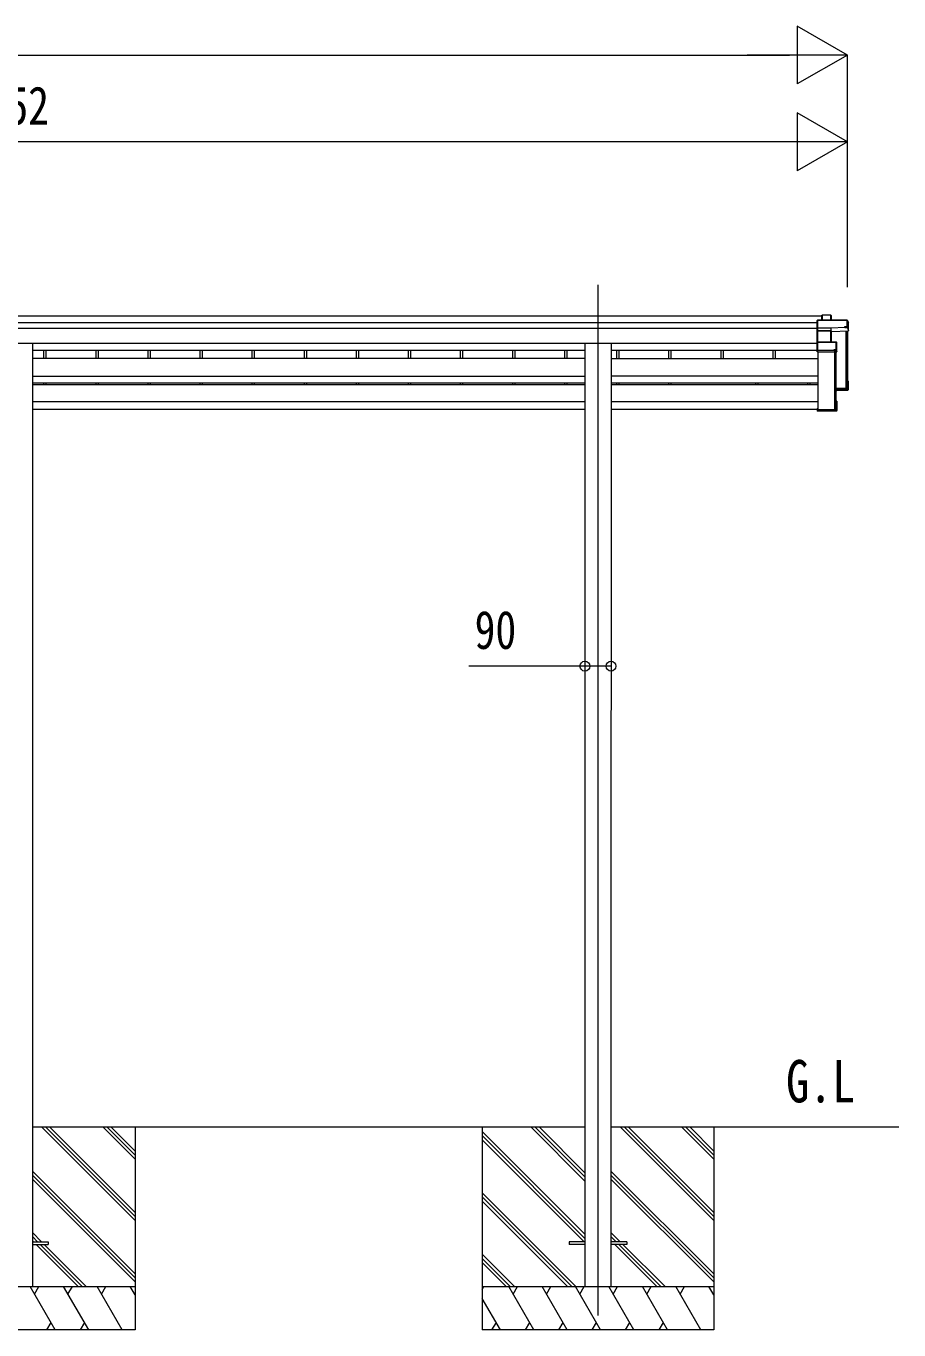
# Model space of a CAD drawing. Units: millimetres, scale not verified. Extents: x -16820 to 16820, y -11880 to 11880.
# Drawn here: x 4329 to 7345, y -9000 to -4495 of the extents above; entities that cross this region are included whole.
import ezdxf
from ezdxf.enums import TextEntityAlignment as Align

# ---------------------------------------------------------------- set-up
doc = ezdxf.new("R2010")
doc.units = ezdxf.units.MM
doc.header["$LTSCALE"] = 40
for name, color, linetype, lineweight in [('0-3_YKK_12', 40, 'Continuous', 18), ('0-4_YKK_13', 120, 'Continuous', 18), ('0-5_YKK_A1', 120, 'Continuous', 18), ('0-6_YKK_D', 200, 'Continuous', 18)]:
    doc.layers.add(name, color=color, linetype=linetype, lineweight=lineweight)
doc.styles.add('ＭＳ ゴシック', font='')
doc.styles.get('ＭＳ ゴシック').set_extended_font_data('MS Gothic')

msp = doc.modelspace()

# ---------------------------------------------------------------- linework, layer by layer
at = {"layer": '0-3_YKK_12'}
for p, q in [((6305.1, -5388.88), (6305.1, -5887.84)), ((6305.1, -5887.84), (6305.1, -8949.62))]:
    msp.add_line(p, q, dxfattribs=at)
at = {"layer": '0-4_YKK_13'}
for p, q in [((7079.2, -5494.07), (7080.06, -5493.13)), ((7079.2, -5510.83), (7079.2, -5494.07)), ((7080.06, -5510.83), (7080.06, -5493.13)), ((7080.2, -5493.02), (7109.76, -5493.02)), ((7109.76, -5493.47), (7109.76, -5493.02)), ((7110.2, -5493.27), (7111.95, -5496.26)), ((7110.26, -5493.52), (7110.26, -5510.83)), ((7112.01, -5496.51), (7110.26, -5493.52)), ((7064.06, -5510.94), (7063.2, -5511.88)), ((7063.2, -5537.3), (7063.2, -5511.88)), ((7064.07, -5538.01), (7063.2, -5537.3)), ((7063.2, -5546.8), (7063.2, -5537.3)), ((7064.2, -5511.28), (7064.2, -5537.66)), ((7166.23, -5511.28), (7064.2, -5511.28)), ((7064.2, -5537.66), (7110.69, -5537.66)), ((7064.2, -5538.2), (7064.2, -5547.56)), ((7110.7, -5538.2), (7064.2, -5538.2)), ((7064.36, -5510.83), (7166.23, -5510.83)), ((7110.69, -5537.66), (7158.7, -5535.57)), ((7158.7, -5536.12), (7110.7, -5538.2)), ((7110.7, -5538.2), (7110.7, -5538.2)), ((7110.7, -5547.58), (7110.7, -5538.2)), ((7112.01, -5510.83), (7112.01, -5496.51)), ((7158.7, -5535.57), (7158.7, -5536.12)), ((7166.23, -5511.28), (7166.23, -5510.83)), ((7166.23, -5533.15), (7166.23, -5511.28)), ((7166.67, -5511.07), (7171.08, -5518.62)), ((7166.73, -5533.2), (7167.19, -5533.99)), ((7167.19, -5536.99), (7167.19, -5533.99)), ((7167.19, -5536.99), (7171.14, -5547.5)), ((7171.14, -5547.5), (7171.14, -5518.86)), ((7064.34, -5547.75), (7063.2, -5546.8)), ((7063.2, -5587.6), (7063.2, -5546.8)), ((7064.2, -5547.56), (7110.23, -5547.56)), ((7064.2, -5548.1), (7064.2, -5586.58)), ((7110.23, -5547.56), (7110.23, -5548.1)), ((7110.73, -5548.19), (7110.73, -5586.58)), ((7111.6, -5550.49), (7110.73, -5548.19)), ((7111.21, -5547.69), (7112.1, -5550.06)), ((7111.63, -5586.58), (7111.63, -5550.37)), ((7112.1, -5550.06), (7171.14, -5547.5)), ((7064.07, -5586.71), (7063.2, -5587.6)), ((7063.2, -5614.57), (7063.2, -5587.6)), ((7064.07, -5615.29), (7063.2, -5614.57)), ((7063.2, -5619.95), (7063.2, -5614.57)), ((7063.21, -5619.95), (7063.2, -5619.95)), ((7064.2, -5620.79), (7063.21, -5619.95)), ((7064.2, -5586.58), (7128.66, -5586.58)), ((7064.2, -5587.03), (7064.2, -5614.94)), ((7064.2, -5614.94), (7121.13, -5614.94)), ((7064.2, -5615.48), (7064.2, -5620.79)), ((7121.13, -5615.48), (7064.2, -5615.48)), ((7064.2, -5620.79), (7130.63, -5620.79)), ((7121.13, -5612.42), (7128.66, -5612.42)), ((7121.13, -5614.94), (7121.13, -5612.42)), ((7121.13, -5614.94), (7121.13, -5615.48)), ((7121.13, -5616.73), (7121.13, -5615.48)), ((7129.12, -5616.73), (7121.13, -5616.73)), ((7128.66, -5586.58), (7128.66, -5587.03)), ((7128.95, -5586.68), (7130.92, -5588.08)), ((7130.63, -5620.79), (7129.12, -5616.73)), ((7129.16, -5612.47), (7129.62, -5613.26)), ((7129.62, -5616.23), (7129.62, -5613.26)), ((7129.62, -5616.23), (7131.13, -5620.29)), ((7131.13, -5620.29), (7131.13, -5588.48)), ((7127.21, -5749.98), (7168.7, -5748.17)), ((7170.2, -5749.61), (7127.21, -5751.48)), ((7158.7, -5754.29), (7127.21, -5755.66)), ((7158.7, -5754.29), (7131.13, -5755.49)), ((7167.19, -5753.59), (7158.7, -5753.96)), ((7158.7, -5753.96), (7158.7, -5754.29)), ((7164.36, -5744.89), (7164.36, -5748.36)), ((7167.19, -5753.59), (7171.14, -5750.6)), ((7167.2, -5721.49), (7170.68, -5721.49)), ((7167.2, -5721.6), (7171, -5721.6)), ((7167.2, -5722.36), (7170.2, -5722.36)), ((7167.2, -5726.41), (7168.7, -5723.86)), ((7167.2, -5723.86), (7168.7, -5723.86)), ((7168.7, -5748.17), (7168.7, -5723.86)), ((7170.2, -5722.36), (7171.03, -5721.63)), ((7170.2, -5722.36), (7170.2, -5749.61)), ((7171.14, -5750.6), (7171.14, -5721.97)), ((7130.63, -5791.09), (7127.2, -5791.09)), ((7127.2, -5791.93), (7130.18, -5791.93)), ((7128.68, -5793.43), (7127.2, -5793.43)), ((7128.68, -5821.36), (7128.68, -5793.43)), ((7131.13, -5823.4), (7131.13, -5791.59)), ((7063.2, -5816.54), (7065.2, -5816.54)), ((7063.2, -5816.54), (7063.2, -5816.99)), ((7063.2, -5816.99), (7063.2, -5822.86)), ((7063.2, -5816.99), (7065.2, -5816.99)), ((7064.07, -5825.18), (7063.2, -5824.28)), ((7130.18, -5822.86), (7063.21, -5822.86)), ((7064.2, -5823.9), (7063.21, -5822.86)), ((7064.2, -5823.9), (7130.63, -5823.9)), ((7064.2, -5825.3), (7064.2, -5823.9)), ((7121.13, -5825.3), (7064.2, -5825.3)), ((7121.13, -5825.3), (7064.2, -5825.3)), ((7065.2, -5816.99), (7065.2, -5816.54)), ((7065.2, -5816.99), (7065.2, -5821.36)), ((7065.2, -5821.36), (7128.68, -5821.36)), ((7121.13, -5824.97), (7121.13, -5825.3)), ((7129.12, -5824.97), (7121.13, -5824.97)), ((7121.13, -5825.3), (7121.13, -5825.3)), ((7126.79, -5820.63), (7126.79, -5821.36)), ((7130.63, -5823.9), (7129.12, -5824.97)), ((7130.92, -5823.8), (7129.42, -5824.88)), ((7130.99, -5823.74), (7130.18, -5822.86)), ((4350.3, -8695.12), (4404.9, -8695.12)), ((4350.3, -8704.12), (4404.9, -8704.12)), ((4404.9, -8695.12), (4404.9, -8704.12)), ((6205.1, -8695.12), (6205.1, -8704.12)), ((6260.1, -8695.12), (6205.1, -8695.12)), ((6260.1, -8704.12), (6205.1, -8704.12)), ((6405.1, -8695.12), (6350.1, -8695.12)), ((6405.1, -8704.12), (6350.1, -8704.12)), ((6405.1, -8695.12), (6405.1, -8704.12))]:
    msp.add_line(p, q, dxfattribs=at)
for points in [[(7109.76, -5510.83), (7109.76, -5493.47), (7080.41, -5493.47), (7080.41, -5510.83)], [(7158.7, -5535.57), (7158.7, -5533.15), (7166.23, -5533.15)], [(7167.19, -5536.99), (7158.7, -5537.36), (7158.7, -5536.12)], [(7171.14, -5518.86), (7166.73, -5511.32), (7166.73, -5533.2)], [(7110.23, -5586.58), (7110.23, -5548.1), (7064.2, -5548.1)], [(7110.7, -5547.58), (7110.7, -5547.58), (7110.7, -5547.58)], [(7128.66, -5612.42), (7128.66, -5587.03), (7064.2, -5587.03)], [(7131.13, -5588.48), (7129.16, -5587.08), (7129.16, -5612.47)], [(7127.21, -5752.51), (7171.14, -5750.6), (7171.14, -5750.6), (7170.2, -5749.61)], [(7130.99, -5791.22), (7130.18, -5791.93), (7130.18, -5822.86)], [(7063.21, -5822.86), (7063.2, -5822.86), (7063.2, -5824.28)]]:
    msp.add_lwpolyline(points, dxfattribs=at)
for centre, radius, start, end in [((7109.76, -5493.52), 0.5, 30.33313, 90), ((7109.88, -5494.88), 1.41, 74.15609, 94.61217), ((7109.77, -5493.52), 0.494, 359.98098, 30.32316), ((7166.23, -5511.33), 0.5, 30.33313, 90), ((7166.35, -5512.68), 1.41, 74.15609, 94.61217), ((7166.35, -5534.56), 1.41, 74.15609, 94.61217), ((7166.24, -5511.32), 0.494, 359.98098, 30.32316), ((7111.1, -5548.07), 0.63, 129.50604, 184.71108), ((7111.24, -5548.19), 0.502, 92.80646, 179.3843), ((7128.66, -5587.08), 0.5, 54.45407, 90), ((7128.78, -5588.44), 1.41, 74.15609, 94.61217), ((7128.78, -5613.83), 1.41, 74.15609, 94.61217), ((7128.66, -5587.08), 0.498, 0.1799, 54.43322)]:
    msp.add_arc(centre, radius, start, end, dxfattribs=at)
for centre, major_axis, ratio, start_param, end_param in [((7079.7, -5493.52), (-0.499, -0.499), 0.052408, 3.0892328, 3.8746309), ((7080.41, -5493.52), (-0.499, 0.499), 0.052408, 4.7647489, 5.550147), ((7063.7, -5511.33), (0.372, 0.372), 0.900404, 5.550147, 6.3355452), ((7064.41, -5511.33), (-0.372, 0.372), 0.900404, 5.4454273, 6.2308254), ((7063.7, -5537.71), (0.372, 0.372), 0.900404, 4.7952921, 5.550147), ((7063.7, -5537.71), (-0.498, 0.498), 0.083094, 3.2244958, 3.9793507), ((7110.69, -5537.71), (-0.011, 0.5), 0.002284, 3.307366, 4.8170591), ((7111.54, -5496.56), (0.257, 0.444), 0.891995, 5.2871388, 6.0006), ((7064.7, -5548.05), (-0.498, 0.498), 0.083094, 0.0829031, 0.837758), ((7064.7, -5548.05), (0.372, 0.372), 0.900404, 1.6536995, 2.4085544), ((7110.23, -5547.72), (-1, 0), 0.165356, 4.2226982, 4.712389), ((7110.23, -5548.22), (-0.5, 0), 0.226184, 4.2102939, 4.712389), ((7110.23, -5548.24), (-0.5, -0.046), 0.224394, 3.1821146, 4.1897293), ((7110.21, -5547.74), (-1, -0.045), 0.165035, 4.1904357, 4.1933299), ((7110.21, -5547.74), (-1, -0.045), 0.165035, 3.1952984, 4.1904357), ((7112.1, -5550.49), (-0.495, -0.086), 0.832908, 4.5579552, 6.0814725), ((7063.7, -5587.08), (0.5, 0.5), 0.02182, 6.2613687, 7.0162236), ((7063.7, -5587.08), (0.372, 0.372), 0.900404, 5.550147, 6.3050019), ((7063.7, -5614.99), (0.372, 0.372), 0.900404, 4.7952921, 5.550147), ((7063.7, -5614.99), (-0.498, 0.498), 0.083094, 3.2244958, 3.9793507), ((7129.12, -5616.23), (-0.479, 0.147), 0.993384, 1.8707271, 3.4377965), ((7130.65, -5620.37), (-0.498, -0.074), 0.830741, 1.394861, 2.1783957), ((7130.65, -5588.51), (0.169, 0.473), 0.931403, 5.0793173, 5.862852), ((7130.65, -5620.37), (0.289, 0.44), 0.847113, 4.5883003, 5.371835), ((7170.63, -5721.99), (-0.474, -0.272), 0.885613, 3.4570579, 4.242456), ((7170.67, -5721.92), (-0.491, 0.117), 0.873782, 4.1213673, 4.1933043), ((7170.67, -5721.92), (-0.257, 0.444), 0.891995, 4.1376391, 4.8511003), ((7130.65, -5791.51), (-0.498, 0.074), 0.830741, 4.1047896, 4.8883243), ((7130.65, -5791.51), (-0.289, 0.44), 0.847113, 4.052943, 4.8364777), ((7063.7, -5824.8), (-0.5, 0.5), 0.02182, 2.4085544, 3.1634093), ((7129.12, -5824.47), (-0.479, 0.147), 0.993384, 1.8707271, 2.4924516), ((7130.65, -5823.38), (0.255, 0.46), 0.938446, 3.6212269, 4.4047616), ((7130.65, -5823.38), (-0.169, 0.473), 0.931403, 3.561926, 4.3454607)]:
    msp.add_ellipse(centre, major_axis=major_axis, ratio=ratio, start_param=start_param, end_param=end_param, dxfattribs=at)
at = {"layer": '0-5_YKK_A1'}
for p, q in [((7079.2, -5496.87), (1522.61, -5496.87)), ((7063.2, -5519.75), (1522.61, -5519.75)), ((7063.2, -5539.91), (1522.61, -5539.91)), ((7162.08, -5547.89), (7162.08, -5747.03)), ((7165.19, -5547.75), (7165.19, -5744.06)), ((7165.7, -5547.73), (7165.7, -5746.73)), ((7167.2, -5547.67), (7167.2, -5746.73)), ((7063.2, -5591.11), (1522.61, -5591.11)), ((4350.3, -5594.15), (4350.3, -8849.62)), ((6259.9, -5615.43), (4350.3, -5615.43)), ((4389.31, -5615.43), (4389.31, -5643.61)), ((4397.45, -5615.43), (4397.45, -5643.61)), ((4569.31, -5615.43), (4569.31, -5643.61)), ((4577.45, -5615.43), (4577.45, -5643.61)), ((4749.31, -5615.43), (4749.31, -5643.61)), ((4757.45, -5615.43), (4757.45, -5643.61)), ((4929.31, -5615.43), (4929.31, -5643.61)), ((4937.45, -5615.43), (4937.45, -5643.61)), ((5109.31, -5615.43), (5109.31, -5643.61)), ((5117.45, -5615.43), (5117.45, -5643.61)), ((5289.31, -5615.43), (5289.31, -5643.61)), ((5297.45, -5615.43), (5297.45, -5643.61)), ((5469.31, -5615.43), (5469.31, -5643.61)), ((5477.45, -5615.43), (5477.45, -5643.61)), ((5649.31, -5615.43), (5649.31, -5643.61)), ((5657.45, -5615.43), (5657.45, -5643.61)), ((5829.31, -5615.43), (5829.31, -5643.61)), ((5837.45, -5615.43), (5837.45, -5643.61)), ((6009.31, -5615.43), (6009.31, -5643.61)), ((6017.45, -5615.43), (6017.45, -5643.61)), ((6189.31, -5615.43), (6189.31, -5643.61)), ((6197.45, -5615.43), (6197.45, -5643.61)), ((7063.2, -5615.43), (6350.3, -5615.44)), ((6369.31, -5615.43), (6369.31, -5643.61)), ((6377.45, -5615.43), (6377.45, -5643.61)), ((6549.31, -5615.43), (6549.31, -5643.61)), ((6557.45, -5615.43), (6557.45, -5643.61)), ((6729.31, -5615.43), (6729.31, -5643.61)), ((6737.45, -5615.43), (6737.45, -5643.61)), ((6909.31, -5615.43), (6909.31, -5643.61)), ((6917.45, -5615.43), (6917.45, -5643.61)), ((7065.71, -5820.63), (7065.71, -5620.79)), ((7122.08, -5620.79), (7122.08, -5820.63)), ((7125.7, -5620.79), (7125.7, -5820.33)), ((7127.2, -5620.79), (7127.2, -5820.33)), ((6259.92, -5643.61), (4350.3, -5643.61)), ((6350.32, -5643.61), (7065.71, -5643.61)), ((4350.3, -5704.19), (6259.93, -5704.08)), ((7065.7, -5704.3), (6350.31, -5704.23)), ((6259.93, -5728.63), (4350.3, -5728.63)), ((4350.3, -5733.25), (6259.92, -5733.25)), ((4389.31, -5728.63), (4389.31, -5733.25)), ((4397.45, -5728.63), (4397.45, -5733.25)), ((4569.31, -5728.63), (4569.31, -5733.25)), ((4577.45, -5728.63), (4577.45, -5733.25)), ((4749.31, -5728.63), (4749.31, -5733.25)), ((4757.45, -5728.63), (4757.45, -5733.25)), ((4929.31, -5728.63), (4929.31, -5733.25)), ((4937.45, -5728.63), (4937.45, -5733.25)), ((5109.31, -5728.63), (5109.31, -5733.25)), ((5117.45, -5728.63), (5117.45, -5733.25)), ((5289.31, -5728.63), (5289.31, -5733.25)), ((5297.45, -5728.63), (5297.45, -5733.25)), ((5469.31, -5728.63), (5469.31, -5733.25)), ((5477.45, -5728.63), (5477.45, -5733.25)), ((5649.31, -5728.63), (5649.31, -5733.25)), ((5657.45, -5728.63), (5657.45, -5733.25)), ((5829.31, -5728.63), (5829.31, -5733.25)), ((5837.45, -5728.63), (5837.45, -5733.25)), ((6009.31, -5728.63), (6009.31, -5733.25)), ((6017.45, -5728.63), (6017.45, -5733.25)), ((6189.31, -5728.63), (6189.31, -5733.25)), ((6197.45, -5728.63), (6197.45, -5733.25)), ((7065.7, -5728.63), (6350.31, -5728.63)), ((6350.32, -5733.25), (7065.7, -5733.25)), ((6369.31, -5728.63), (6369.31, -5733.25)), ((6377.45, -5728.63), (6377.45, -5733.25)), ((6549.31, -5728.63), (6549.31, -5733.25)), ((6557.45, -5728.63), (6557.45, -5733.25)), ((6849.31, -5728.63), (6849.31, -5733.25)), ((6857.45, -5728.63), (6857.45, -5733.25)), ((7029.31, -5728.63), (7029.31, -5733.25)), ((7037.45, -5728.63), (7037.45, -5733.25)), ((7162.08, -5747.03), (7127.21, -5747.03)), ((7162.08, -5747.03), (7127.21, -5747.03)), ((7165.19, -5744.06), (7162.29, -5746.94)), ((7166.9, -5747.03), (7166, -5747.03)), ((4350.3, -5791.82), (6259.92, -5791.82)), ((6350.32, -5791.82), (7065.7, -5791.82)), ((4350.3, -5817.9), (6259.92, -5817.91)), ((6350.32, -5817.9), (7063.2, -5817.9)), ((7065.2, -5817.9), (7065.71, -5817.9)), ((7122.08, -5820.63), (7065.71, -5820.63)), ((7125.19, -5817.65), (7122.29, -5820.54)), ((7126.9, -5820.63), (7126, -5820.63)), ((6260.1, -8299.62), (4350.3, -8299.62)), ((4705.1, -8621.88), (4382.84, -8299.62)), ((4705.1, -8607.74), (4396.98, -8299.62)), ((4705.1, -8593.6), (4411.12, -8299.62)), ((4705.1, -8409.75), (4594.98, -8299.62)), ((4705.1, -8395.61), (4609.12, -8299.62)), ((4705.1, -8381.46), (4623.26, -8299.62)), ((4705.1, -8299.62), (4705.1, -8999.62)), ((5905.1, -8299.62), (5905.1, -8999.62)), ((6260.1, -8669.1), (5905.1, -8314.1)), ((6260.1, -8683.24), (5905.1, -8328.24)), ((6260.1, -8485.25), (6074.47, -8299.62)), ((6260.1, -8471.11), (6088.61, -8299.62)), ((6260.1, -8456.97), (6102.76, -8299.62)), ((7345.33, -8299.62), (6350.1, -8299.62)), ((6705.1, -8621.88), (6382.84, -8299.62)), ((6705.1, -8607.74), (6396.98, -8299.62)), ((6705.1, -8593.6), (6411.12, -8299.62)), ((6705.1, -8409.75), (6594.97, -8299.62)), ((6705.1, -8395.61), (6609.12, -8299.62)), ((6705.1, -8381.46), (6623.26, -8299.62)), ((6705.1, -8299.62), (6705.1, -8999.62)), ((6257.84, -8695.12), (5905.1, -8342.38)), ((4705.1, -8805.73), (4350.3, -8450.93)), ((4705.1, -8819.87), (4350.3, -8465.07)), ((6705.1, -8805.73), (6350.1, -8450.73)), ((6705.1, -8819.87), (6350.1, -8464.87)), ((4705.1, -8834.01), (4350.3, -8479.21)), ((6705.1, -8834.01), (6350.1, -8479.01)), ((6228.5, -8849.62), (5905.1, -8526.23)), ((6214.35, -8849.62), (5905.1, -8540.37)), ((6200.21, -8849.62), (5905.1, -8554.51)), ((4382.36, -8695.12), (4350.3, -8663.06)), ((4368.22, -8695.12), (4350.3, -8677.2)), ((4354.08, -8695.12), (4350.3, -8691.35)), ((6382.36, -8695.12), (6350.1, -8662.86)), ((6368.22, -8695.12), (6350.1, -8677)), ((6354.08, -8695.12), (6350.1, -8691.15)), ((4508.58, -8849.62), (4363.08, -8704.12)), ((4522.72, -8849.62), (4377.22, -8704.12)), ((4536.86, -8849.62), (4391.36, -8704.12)), ((6016.36, -8849.62), (5905.1, -8738.36)), ((6508.58, -8849.62), (6363.08, -8704.12)), ((6522.72, -8849.62), (6377.22, -8704.12)), ((6536.86, -8849.62), (6391.36, -8704.12)), ((6002.22, -8849.62), (5905.1, -8752.5)), ((5988.08, -8849.62), (5905.1, -8766.64)), ((3905.1, -8849.62), (4705.1, -8849.62)), ((4429.62, -8999.62), (4343.02, -8849.62)), ((4358.02, -8875.6), (4373.02, -8849.62)), ((4545.09, -8999.62), (4458.49, -8849.62)), ((4473.49, -8875.6), (4488.49, -8849.62)), ((4660.56, -8999.62), (4573.96, -8849.62)), ((4588.96, -8875.6), (4603.96, -8849.62)), ((4705.1, -8878.56), (4688.4, -8849.62)), ((4703.4, -8875.6), (4705.1, -8872.64)), ((5905.1, -8849.62), (6705.1, -8849.62)), ((5905.1, -8860.06), (5911.14, -8849.62)), ((6083.21, -8999.62), (5996.6, -8849.62)), ((6011.61, -8875.6), (6026.61, -8849.62)), ((6198.68, -8999.62), (6112.08, -8849.62)), ((6127.08, -8875.6), (6142.08, -8849.62)), ((6314.15, -8999.62), (6227.55, -8849.62)), ((6242.55, -8875.6), (6257.55, -8849.62)), ((6429.62, -8999.62), (6343.02, -8849.62)), ((6358.02, -8875.6), (6373.02, -8849.62)), ((6545.09, -8999.62), (6458.49, -8849.62)), ((6473.49, -8875.6), (6488.49, -8849.62)), ((6660.56, -8999.62), (6573.96, -8849.62)), ((6588.96, -8875.6), (6603.96, -8849.62)), ((6705.1, -8878.56), (6688.4, -8849.62)), ((6703.4, -8875.6), (6705.1, -8872.64)), ((5967.74, -8999.62), (5905.1, -8891.14)), ((4705.1, -8999.62), (3905.1, -8999.62)), ((4414.62, -8973.64), (4399.62, -8999.62)), ((4530.09, -8973.64), (4515.09, -8999.62)), ((6705.1, -8999.62), (5905.1, -8999.62)), ((5952.74, -8973.64), (5937.74, -8999.62)), ((6068.21, -8973.64), (6053.21, -8999.62)), ((6183.68, -8973.64), (6168.68, -8999.62)), ((6299.15, -8973.64), (6284.15, -8999.62)), ((6414.62, -8973.64), (6399.62, -8999.62)), ((6530.09, -8973.64), (6515.09, -8999.62))]:
    msp.add_line(p, q, dxfattribs=at)
for points in [[(6259.9, -5594.15), (6260.1, -8124.62), (6260.1, -8849.62)], [(6350.3, -5594.15), (6350.1, -8124.62), (6350.1, -8849.62)]]:
    msp.add_lwpolyline(points, dxfattribs=at)
for centre, radius, start, end in [((7162.08, -5746.73), 0.301, 269.97302, 314.80486), ((7165.4, -5744.27), 0.3, 0.29363, 134.92849), ((7166, -5746.73), 0.299, 180.1578, 270.15693), ((7166.91, -5746.73), 0.299, 269.84307, 359.8422), ((7122.08, -5820.33), 0.301, 269.97302, 314.80486), ((7125.4, -5817.87), 0.3, 0.29363, 134.92849), ((7126, -5820.33), 0.299, 180.1578, 270.15693), ((7126.91, -5820.33), 0.299, 269.84307, 359.8422)]:
    msp.add_arc(centre, radius, start, end, dxfattribs=at)
at = {"layer": '0-6_YKK_D'}
for p, q in [((7167.11, -4594.86), (6993.9, -4494.86)), ((6993.9, -4494.86), (6993.9, -4694.86)), ((7167.11, -5396.87), (7167.11, -4593.86)), ((-3937, -4594.86), (6967.11, -4594.86)), ((7167.11, -4594.86), (6820.7, -4594.86)), ((7167.11, -4594.86), (6993.9, -4694.86)), ((7167.21, -4894.86), (6994, -4794.86)), ((6994, -4794.86), (6994, -4994.86)), ((6967.21, -4894.86), (1715.11, -4894.86)), ((7167.21, -4894.86), (6820.8, -4894.86)), ((7167.21, -4894.86), (6994, -4994.86)), ((7167.21, -5396.87), (7167.21, -4893.86)), ((6259.91, -6678.2), (6259.91, -6707.39)), ((6350.31, -6680.15), (6350.31, -6707.39))]:
    msp.add_line(p, q, dxfattribs=at)
msp.add_lwpolyline([(6350.31, -6706.39), (6259.91, -6706.39), (5858.91, -6706.39)], dxfattribs=at)
for centre in [(6259.91, -6706.39), (6350.31, -6706.39)]:
    msp.add_circle(centre, 17, dxfattribs=at)

# ---------------------------------------------------------------- texts
at = {"layer": '0-5_YKK_A1', "style": 'ＭＳ ゴシック', "width": 0.8}
msp.add_text('G.L', height=146.6, dxfattribs=at).set_placement((6955.15, -8257.5), align=Align.BOTTOM_LEFT)
at = {"layer": '0-6_YKK_D', "style": 'ＭＳ ゴシック', "width": 0.8}
for s, p in [('5652', (4120.36, -4874.86)), ('90', (5878.91, -6686.39))]:
    msp.add_text(s, height=132, dxfattribs=at).set_placement(p, align=Align.BOTTOM_LEFT)

doc.saveas('drawing.dxf')
